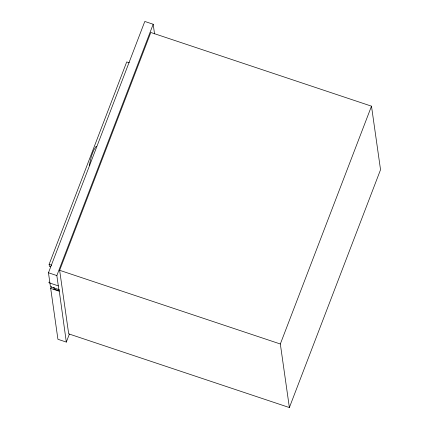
<?xml version="1.0" encoding="UTF-8"?>
<svg xmlns="http://www.w3.org/2000/svg" width="429" height="429" viewBox="0 0 429 429"><rect width="100%" height="100%" fill="white"/><g stroke="black" fill="none" stroke-linecap="round" stroke-linejoin="round"><path stroke-width="0.64" d="M50.654 266.827L49.41 266.414L49.115 264.366L126.716 61.91L129.242 62.752M51.405 286.529L50.686 288.406L57.926 339.285L66.313 342.085L58.998 289.13L58.837 289.554L50.45 286.754L48.461 272.769L144.798 21.45L153.18 24.249L154.558 33.912M58.837 289.554L56.848 275.574L153.18 24.249M59.642 270.302L150.804 32.475L371.493 106.167L380.539 169.723L289.377 407.55L68.688 333.859L59.642 270.302L280.33 343.994L289.377 407.55M53.85 287.886L54.011 287.462L54.081 289.537M66.313 342.085L69.428 333.955M280.33 343.994L371.493 106.167M49.115 264.366L51.657 265.208M49.818 282.32L49.614 282.261A1.223 0.343 21 0 0 48.815 282.346A1.223 0.343 21 0 0 49.716 283.001L58.312 285.88M48.461 272.769L56.848 275.574M54.247 289.114L59.234 290.782M50.686 288.406L59.073 291.205M96.52 146.418A10.891 1.614 -71.5 0 0 96.112 146.364L93.849 149.962A9.905 1.464 -71.5 0 0 91.195 157.121L89.699 163.642A10.891 1.614 -71.5 0 0 89.827 165.664"/></g></svg>
